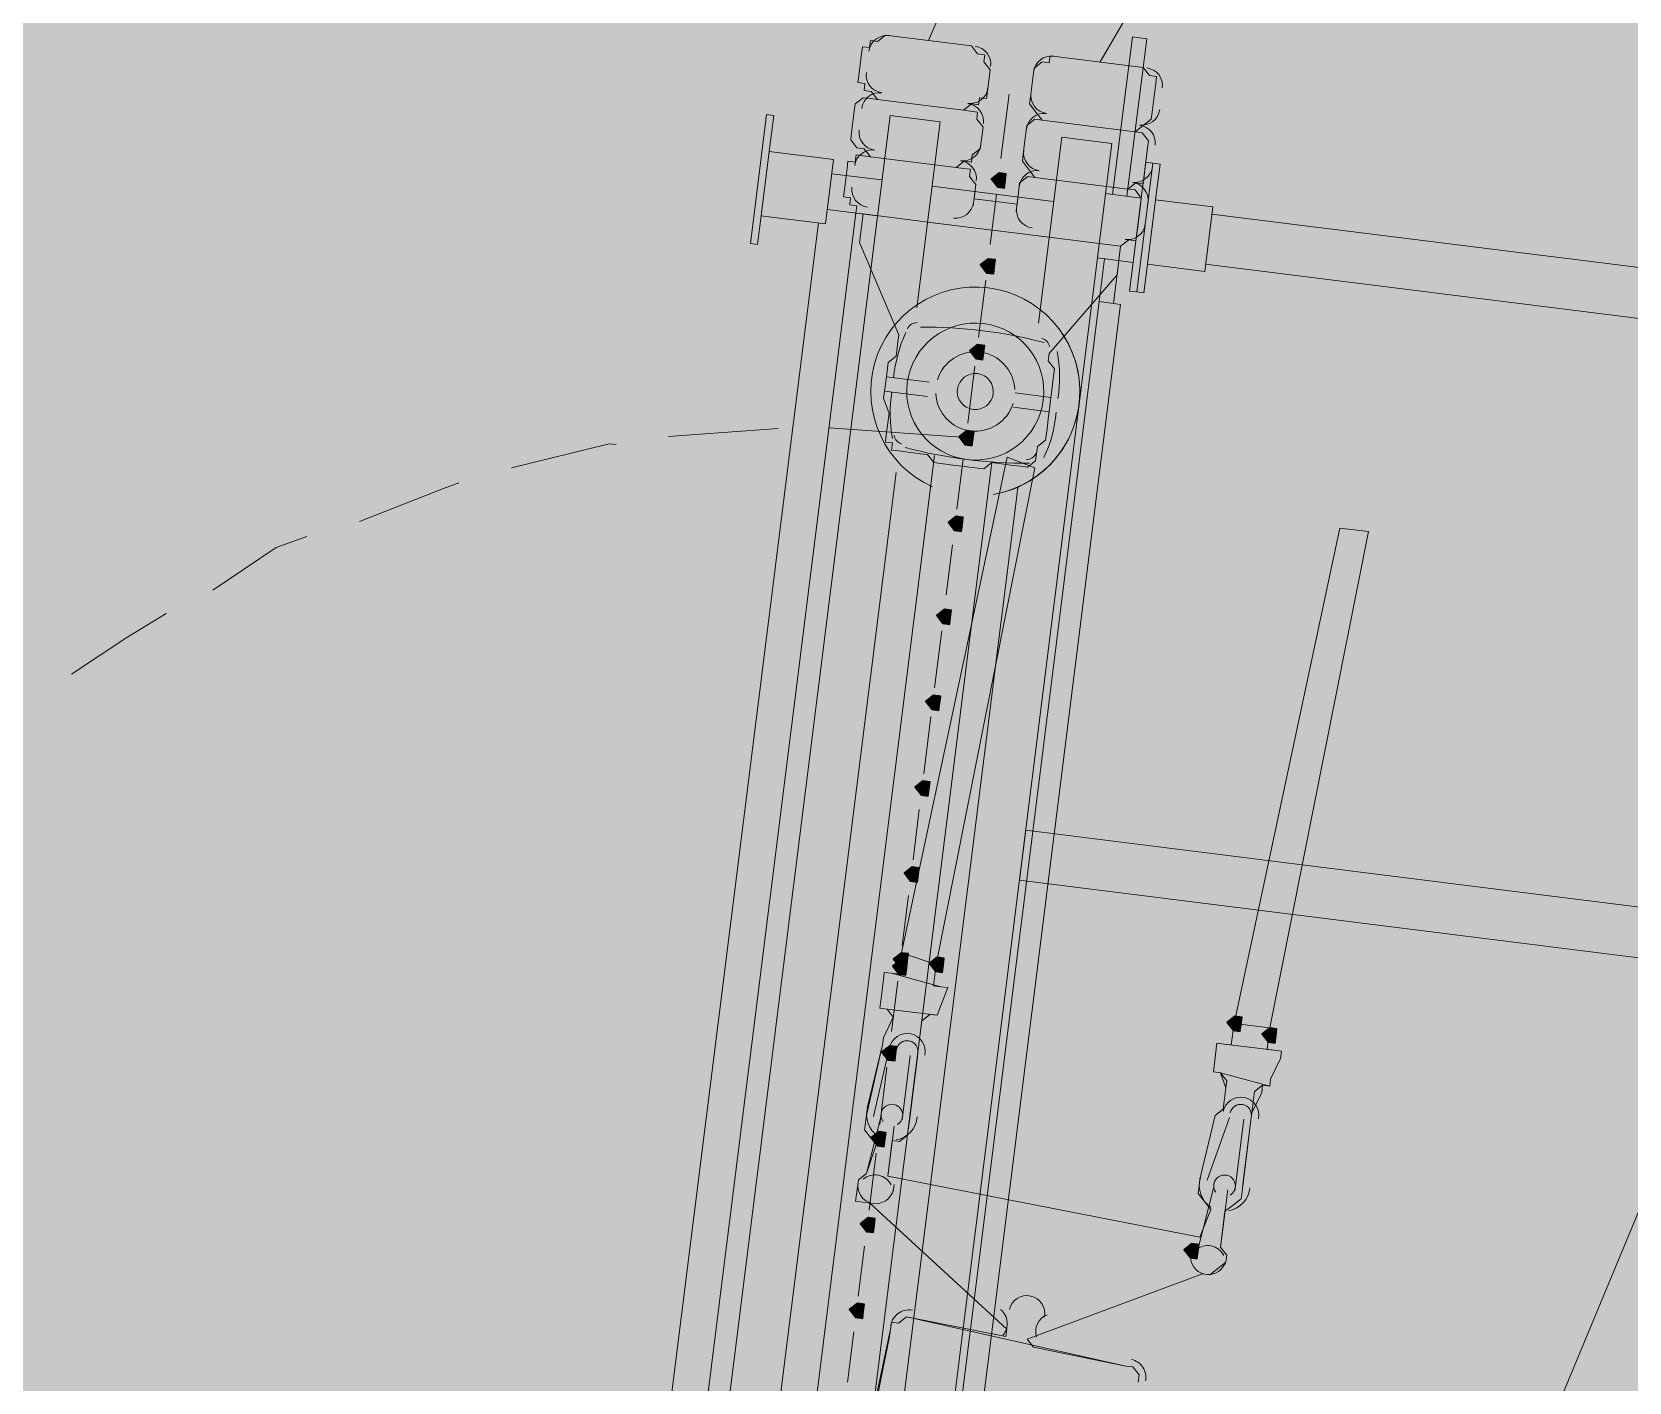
# Model space of a CAD drawing. Header units: metres. Extents: x -4 to 509425, y 7549 to 4732445.
# Drawn here: x 476008.781 to 476010.656, y 4719781.86 to 4719783.445 of the extents above; entities that cross this region are included whole.
import ezdxf

# ---------------------------------------------------------------- set-up
doc = ezdxf.new("R2010")
doc.units = ezdxf.units.M
doc.header["$LTSCALE"] = 0.01
doc.header["$MEASUREMENT"] = 0
doc.layers.get('0').update_dxf_attribs({"lineweight": 0})
doc.layers.add('_SUBESTACIÓN', color=1, linetype='Continuous')
doc.layers.add('SUBESTACION LA VID', color=253, linetype='Continuous')

# ---------------------------------------------------------------- blocks, each defined once
blk = doc.blocks.new('A$Cfff6051d')
at = {"layer": 'SUBESTACION LA VID', "transparency": 33554687}
h = blk.add_hatch(color=256, dxfattribs=at)
h.dxf.hatch_style = 2
h.paths.add_polyline_path([(476009.9239, 4719783.2702), (476009.925, 4719783.2786), (476009.9166, 4719783.2796), (476009.9071, 4719783.2723), (476009.9145, 4719783.2628), (476009.9229, 4719783.2618)])
h = blk.add_hatch(color=256, dxfattribs=at)
h.dxf.hatch_style = 2
h.paths.add_polyline_path([(476009.9113, 4719783.1694), (476009.9123, 4719783.1778), (476009.9039, 4719783.1788), (476009.8945, 4719783.1715), (476009.9018, 4719783.162), (476009.9102, 4719783.161)])
h = blk.add_hatch(color=256, dxfattribs=at)
h.dxf.hatch_style = 2
h.paths.add_polyline_path([(476009.8986, 4719783.0685), (476009.8997, 4719783.0769), (476009.8913, 4719783.078), (476009.8818, 4719783.0706), (476009.8892, 4719783.0612), (476009.8976, 4719783.0601)])
h = blk.add_hatch(color=256, dxfattribs=at)
h.dxf.hatch_style = 2
h.paths.add_polyline_path([(476009.886, 4719782.9677), (476009.8871, 4719782.9761), (476009.8787, 4719782.9772), (476009.8692, 4719782.9698), (476009.8765, 4719782.9604), (476009.8849, 4719782.9593)])
h = blk.add_hatch(color=256, dxfattribs=at)
h.dxf.hatch_style = 2
h.paths.add_polyline_path([(476009.8734, 4719782.8669), (476009.8744, 4719782.8753), (476009.866, 4719782.8764), (476009.8566, 4719782.869), (476009.8639, 4719782.8596), (476009.8723, 4719782.8585)])
h = blk.add_hatch(color=256, dxfattribs=at)
h.dxf.hatch_style = 2
h.paths.add_polyline_path([(476009.8597, 4719782.7577), (476009.8607, 4719782.7661), (476009.8523, 4719782.7672), (476009.8429, 4719782.7598), (476009.8502, 4719782.7504), (476009.8586, 4719782.7493)])
h = blk.add_hatch(color=256, dxfattribs=at)
h.dxf.hatch_style = 2
h.paths.add_polyline_path([(476009.847, 4719782.6569), (476009.8481, 4719782.6653), (476009.8397, 4719782.6664), (476009.8302, 4719782.659), (476009.8376, 4719782.6496), (476009.846, 4719782.6485)])
h = blk.add_hatch(color=256, dxfattribs=at)
h.dxf.hatch_style = 2
h.paths.add_polyline_path([(476009.8344, 4719782.5561), (476009.8355, 4719782.5645), (476009.8271, 4719782.5656), (476009.8176, 4719782.5582), (476009.8249, 4719782.5488), (476009.8333, 4719782.5477)])
h = blk.add_hatch(color=256, dxfattribs=at)
h.dxf.hatch_style = 2
h.paths.add_polyline_path([(476009.8218, 4719782.4553), (476009.8228, 4719782.4637), (476009.8144, 4719782.4648), (476009.805, 4719782.4574), (476009.8123, 4719782.448), (476009.8207, 4719782.4469)])
h = blk.add_hatch(color=256, dxfattribs=at)
h.dxf.hatch_style = 2
h.paths.add_polyline_path([(476009.8091, 4719782.3545), (476009.8102, 4719782.3629), (476009.8018, 4719782.364), (476009.7923, 4719782.3566), (476009.7997, 4719782.3472), (476009.8081, 4719782.3461)])
h = blk.add_hatch(color=256, dxfattribs=at)
h.dxf.hatch_style = 2
h.paths.add_polyline_path([(476009.8511, 4719782.3493), (476009.8522, 4719782.3577), (476009.8438, 4719782.3587), (476009.8343, 4719782.3514), (476009.8417, 4719782.3419), (476009.8501, 4719782.3409)])
h = blk.add_hatch(color=256, dxfattribs=at)
h.dxf.hatch_style = 2
h.paths.add_polyline_path([(476009.8081, 4719782.3461), (476009.8091, 4719782.3545), (476009.8007, 4719782.3556), (476009.7913, 4719782.3482), (476009.7986, 4719782.3388), (476009.807, 4719782.3377)])
h = blk.add_hatch(color=256, dxfattribs=at)
h.dxf.hatch_style = 2
h.paths.add_polyline_path([(476010.2008, 4719782.2798), (476010.2018, 4719782.2882), (476010.1934, 4719782.2893), (476010.184, 4719782.2819), (476010.1913, 4719782.2725), (476010.1997, 4719782.2714)])
h = blk.add_hatch(color=256, dxfattribs=at)
h.dxf.hatch_style = 2
h.paths.add_polyline_path([(476010.2417, 4719782.2662), (476010.2428, 4719782.2746), (476010.2344, 4719782.2756), (476010.2249, 4719782.2683), (476010.2323, 4719782.2588), (476010.2407, 4719782.2578)])
h = blk.add_hatch(color=256, dxfattribs=at)
h.dxf.hatch_style = 2
h.paths.add_polyline_path([(476009.7954, 4719782.2453), (476009.7965, 4719782.2537), (476009.7881, 4719782.2548), (476009.7786, 4719782.2474), (476009.786, 4719782.238), (476009.7944, 4719782.2369)])
h = blk.add_hatch(color=256, dxfattribs=at)
h.dxf.hatch_style = 2
h.paths.add_polyline_path([(476009.7828, 4719782.1445), (476009.7838, 4719782.1529), (476009.7754, 4719782.154), (476009.766, 4719782.1466), (476009.7733, 4719782.1372), (476009.7817, 4719782.1361)])
h = blk.add_hatch(color=256, dxfattribs=at)
h.dxf.hatch_style = 2
h.paths.add_polyline_path([(476009.7702, 4719782.0437), (476009.7712, 4719782.0521), (476009.7628, 4719782.0532), (476009.7534, 4719782.0458), (476009.7607, 4719782.0364), (476009.7691, 4719782.0353)])
h = blk.add_hatch(color=256, dxfattribs=at)
h.dxf.hatch_style = 2
h.paths.add_polyline_path([(476010.1503, 4719782.0131), (476010.1513, 4719782.0215), (476010.1429, 4719782.0226), (476010.1335, 4719782.0152), (476010.1408, 4719782.0058), (476010.1492, 4719782.0047)])
h = blk.add_hatch(color=256, dxfattribs=at)
h.dxf.hatch_style = 2
h.paths.add_polyline_path([(476009.7575, 4719781.9429), (476009.7586, 4719781.9513), (476009.7502, 4719781.9524), (476009.7407, 4719781.945), (476009.7481, 4719781.9356), (476009.7565, 4719781.9345)])
at = {"layer": 'SUBESTACION LA VID', "lineweight": 15}
for p, q in [((476009.8841, 4719783.4287), (476009.7833, 4719783.4414)), ((476009.7549, 4719783.4193), (476009.7517, 4719783.3941)), ((476009.9765, 4719783.4171), (476010.0857, 4719783.4035)), ((476009.903, 4719783.3752), (476009.9061, 4719783.4004)), ((476009.9534, 4719783.3689), (476009.9565, 4719783.3941)), ((476009.9282, 4719783.372), (476009.9187, 4719783.2964)), ((476010.0993, 4719783.3761), (476010.0962, 4719783.3509)), ((476009.7465, 4719783.3521), (476009.7433, 4719783.3269)), ((476009.8746, 4719783.3531), (476009.7738, 4719783.3658)), ((476009.7738, 4719783.3658), (476009.8746, 4719783.3531)), ((476009.8473, 4719783.3395), (476009.7885, 4719783.3469)), ((476009.8199, 4719783.1211), (476009.8473, 4719783.3395)), ((476009.8945, 4719783.308), (476009.8977, 4719783.3332)), ((476009.967, 4719783.3415), (476010.0762, 4719783.3279)), ((476010.0762, 4719783.3279), (476009.967, 4719783.3415)), ((476010.0489, 4719783.3142), (476009.8362, 4719781.6173)), ((476009.9449, 4719783.3016), (476009.9481, 4719783.3268)), ((476009.9627, 4719783.1032), (476009.9901, 4719783.3216)), ((476009.9901, 4719783.3216), (476010.0489, 4719783.3142)), ((476009.6467, 4719783.3049), (476009.6372, 4719783.2293)), ((476009.8662, 4719783.2859), (476009.7654, 4719783.2986)), ((476009.7654, 4719783.2986), (476009.8662, 4719783.2859)), ((476010.0909, 4719783.3089), (476010.0877, 4719783.2837)), ((476009.7202, 4719783.2786), (476009.779, 4719783.2713)), ((476009.7381, 4719783.2849), (476009.7349, 4719783.2597)), ((476009.9806, 4719783.246), (476009.8378, 4719783.2639)), ((476009.8861, 4719783.2408), (476009.8893, 4719783.266)), ((476009.9365, 4719783.2344), (476009.9397, 4719783.2596)), ((476009.9586, 4719783.2743), (476010.0678, 4719783.2606)), ((476010.0678, 4719783.2606), (476009.9586, 4719783.2743)), ((476009.8872, 4719783.2492), (476009.9376, 4719783.2428)), ((476009.9134, 4719783.2544), (476009.906, 4719783.1956)), ((476010.0835, 4719783.2501), (476010.074, 4719783.1745)), ((476010.0825, 4719783.2417), (476010.0793, 4719783.2165)), ((476010.1003, 4719783.248), (476010.0908, 4719783.1724)), ((476009.7044, 4719783.2209), (476009.4548, 4719781.23)), ((476009.4968, 4719781.2247), (476009.7485, 4719783.2324)), ((476009.7149, 4719783.2366), (476009.7737, 4719783.2293)), ((476009.7569, 4719783.2314), (476009.8577, 4719783.2187)), ((476009.9753, 4719783.204), (476009.8325, 4719783.2219)), ((476010.1665, 4719783.2312), (476013.6106, 4719782.7994)), ((476010.0593, 4719783.1934), (476009.9501, 4719783.2071)), ((476010.0404, 4719783.1788), (476010.0341, 4719783.1284)), ((476010.0572, 4719783.1766), (476010.0509, 4719783.1262)), ((476010.1591, 4719783.1724), (476013.6032, 4719782.7406)), ((476009.9008, 4719783.1536), (476009.8923, 4719783.0864)), ((476009.8881, 4719783.0528), (476009.8797, 4719782.9856)), ((476009.8346, 4719783.0339), (476009.7842, 4719783.0402)), ((476009.8325, 4719783.0171), (476009.7821, 4719783.0234)), ((476009.9354, 4719783.0213), (476009.9774, 4719783.016)), ((476009.9333, 4719783.0045), (476009.9753, 4719782.9992)), ((476009.6571, 4719782.9794), (476009.5279, 4719782.97)), ((476009.8776, 4719782.9688), (476009.7169, 4719782.9804)), ((476009.8408, 4719782.9478), (476009.4859, 4719780.1169)), ((476009.908, 4719782.9394), (476009.5531, 4719780.1085)), ((476009.8018, 4719782.364), (476009.9259, 4719782.9457)), ((476009.8744, 4719782.9436), (476009.8671, 4719782.8848)), ((476009.9584, 4719782.9331), (476009.9259, 4719782.9457)), ((476009.6335, 4719781.6342), (476009.7957, 4719782.9279)), ((476009.8427, 4719782.3503), (476009.9584, 4719782.9331)), ((476009.7763, 4719781.6163), (476009.9385, 4719782.91)), ((476010.1924, 4719782.2809), (476010.3165, 4719782.8626)), ((476010.3165, 4719782.8626), (476010.3501, 4719782.8584)), ((476010.2344, 4719782.2756), (476010.3501, 4719782.8584)), ((476009.8618, 4719782.8428), (476009.8544, 4719782.784)), ((476009.8492, 4719782.742), (476009.8407, 4719782.6748)), ((476009.8365, 4719782.6412), (476009.8281, 4719782.574)), ((476009.8228, 4719782.532), (476009.8155, 4719782.4732)), ((476009.8102, 4719782.4312), (476009.8028, 4719782.3724)), ((476009.8427, 4719782.3503), (476009.8018, 4719782.364)), ((476009.848, 4719782.3241), (476009.7902, 4719782.3398)), ((476009.7986, 4719782.3388), (476009.8007, 4719782.3556)), ((476009.8396, 4719782.3251), (476009.8427, 4719782.3503)), ((476009.7776, 4719782.3073), (476009.7808, 4719782.3325)), ((476009.7892, 4719782.3314), (476009.7892, 4719782.3314)), ((476009.7976, 4719782.3304), (476009.7902, 4719782.2716)), ((476009.848, 4719782.3241), (476009.848, 4719782.3241)), ((476009.786, 4719782.3062), (476009.786, 4719782.3062)), ((476009.7807, 4719782.2642), (476009.7923, 4719782.2884)), ((476009.785, 4719782.2978), (476009.7923, 4719782.2884)), ((476009.8217, 4719782.2505), (476009.8259, 4719782.2841)), ((476009.8354, 4719782.2915), (476009.8259, 4719782.2841)), ((476009.8438, 4719782.2905), (476009.8438, 4719782.2905)), ((476010.1892, 4719782.2557), (476010.1924, 4719782.2809)), ((476010.1924, 4719782.2809), (476010.2344, 4719782.2756)), ((476010.2312, 4719782.2504), (476010.2333, 4719782.2672)), ((476009.7618, 4719782.1813), (476009.7797, 4719782.2558)), ((476009.7692, 4719782.1718), (476009.7881, 4719782.2548)), ((476010.1682, 4719782.2242), (476010.1724, 4719782.2578)), ((476010.1808, 4719782.2567), (476010.2396, 4719782.2494)), ((476010.1808, 4719782.2567), (476010.1808, 4719782.2567)), ((476009.7849, 4719782.2296), (476009.7765, 4719782.1624)), ((476009.8028, 4719782.1676), (476009.8122, 4719782.2432)), ((476009.8112, 4719782.1666), (476009.8206, 4719782.2421)), ((476010.2354, 4719782.2157), (476010.247, 4719782.2399)), ((476010.2386, 4719782.241), (476010.2386, 4719782.241)), ((476010.1766, 4719782.2231), (476010.2344, 4719782.2073)), ((476010.1766, 4719782.2231), (476010.1766, 4719782.2231)), ((476010.1766, 4719782.2231), (476010.1829, 4719782.2053)), ((476010.226, 4719782.2084), (476010.2165, 4719782.2011)), ((476010.2354, 4719782.2157), (476010.2354, 4719782.2157)), ((476010.1797, 4719782.1801), (476010.1829, 4719782.2053)), ((476010.2133, 4719782.1759), (476010.2165, 4719782.2011)), ((476009.7776, 4719782.1708), (476009.7607, 4719782.1046)), ((476010.1524, 4719782.0982), (476010.1703, 4719782.1727)), ((476010.1608, 4719782.0971), (476010.1871, 4719782.1706)), ((476009.7933, 4719782.1603), (476009.7859, 4719782.1015)), ((476010.1934, 4719782.0845), (476010.2039, 4719782.1685)), ((476010.2028, 4719782.0919), (476010.2123, 4719782.1675)), ((476009.7723, 4719782.1288), (476009.7639, 4719782.0616)), ((476009.7502, 4719782.0889), (476009.7513, 4719782.0973)), ((476009.7859, 4719782.1015), (476010.1524, 4719782.0299)), ((476009.7922, 4719782.0836), (476009.7933, 4719782.092)), ((476010.1682, 4719782.0877), (476010.1513, 4719782.0215)), ((476010.185, 4719782.0856), (476010.1765, 4719782.0183)), ((476009.7649, 4719782.07), (476009.9255, 4719781.9218)), ((476009.7586, 4719782.0196), (476009.7512, 4719781.9608)), ((476010.1828, 4719782.0005), (476010.1839, 4719782.0089)), ((476010.1555, 4719781.9869), (476009.9497, 4719781.9103)), ((476009.8079, 4719781.9366), (476010.0652, 4719781.8787)), ((476009.746, 4719781.9188), (476009.7386, 4719781.8599)), ((476009.768, 4719781.8221), (476009.789, 4719781.9219))]:
    blk.add_line(p, q, dxfattribs=at)
for points in [[(476009.8337, 4719783.4351), (476009.8578, 4719783.4917), (476009.8757, 4719783.5663), (476009.8925, 4719783.6324), (476009.9094, 4719783.6986), (476009.9441, 4719783.8393), (476009.9788, 4719783.98), (476009.9967, 4719784.0545), (476010.0219, 4719784.1196), (476010.0471, 4719784.1847), (476010.0713, 4719784.2414), (476010.1039, 4719784.2971), (476010.1238, 4719784.3202), (476010.1448, 4719784.3517), (476010.1648, 4719784.3748), (476010.1931, 4719784.3968), (476010.2131, 4719784.4199), (476010.2404, 4719784.4335)], [(476010.0353, 4719783.4098), (476010.0678, 4719783.4654), (476010.1015, 4719783.5295), (476010.1362, 4719783.6019), (476010.1698, 4719783.6659), (476010.2213, 4719783.8045), (476010.2812, 4719783.9421), (476010.3148, 4719784.0061), (476010.3484, 4719784.0702), (476010.3821, 4719784.1342), (476010.423, 4719784.1888), (476010.4724, 4719784.2423), (476010.4924, 4719784.2654), (476010.5207, 4719784.2875), (476010.5491, 4719784.3095), (476010.5764, 4719784.3232), (476010.6048, 4719784.3452), (476010.6405, 4719784.3578)], [(476009.7833, 4719783.4414), (476009.7738, 4719783.434), (476009.7654, 4719783.4351), (476009.7644, 4719783.4267), (476009.756, 4719783.4277), (476009.7549, 4719783.4193), (476009.7517, 4719783.3941), (476009.7507, 4719783.3857), (476009.7591, 4719783.3847), (476009.758, 4719783.3763), (476009.7664, 4719783.3752), (476009.7738, 4719783.3658), (476009.7654, 4719783.3668), (476009.757, 4719783.3679), (476009.7475, 4719783.3605), (476009.7465, 4719783.3521), (476009.7433, 4719783.3269), (476009.7423, 4719783.3185), (476009.7496, 4719783.3091), (476009.758, 4719783.308), (476009.7654, 4719783.2986), (476009.757, 4719783.2996), (476009.7486, 4719783.3007), (476009.7475, 4719783.2923), (476009.7391, 4719783.2933), (476009.7381, 4719783.2849), (476009.7349, 4719783.2597), (476009.7338, 4719783.2513), (476009.7422, 4719783.2503), (476009.7412, 4719783.2419), (476009.7496, 4719783.2408), (476009.7485, 4719783.2324), (476009.7569, 4719783.2314), (476009.7527, 4719783.1978), (476009.7989, 4719783.0896), (476009.7978, 4719783.0812), (476009.7957, 4719783.0644), (476009.7863, 4719783.057), (476009.7842, 4719783.0402), (476009.7821, 4719783.0234), (476009.781, 4719783.015), (476009.7873, 4719782.9972), (476009.7841, 4719782.972), (476009.7831, 4719782.9636), (476009.7915, 4719782.9625), (476009.7904, 4719782.9541), (476009.7988, 4719782.9531), (476009.8072, 4719782.952), (476009.8156, 4719782.951), (476009.824, 4719782.9499), (476009.8324, 4719782.9489), (476009.8398, 4719782.9394), (476009.865, 4719782.9362), (476009.8734, 4719782.9352), (476009.8818, 4719782.9341), (476009.8986, 4719782.932), (476009.908, 4719782.9394), (476009.9248, 4719782.9373), (476009.9332, 4719782.9362), (476009.9416, 4719782.9352), (476009.95, 4719782.9341), (476009.9595, 4719782.9415), (476009.9606, 4719782.9499), (476009.9616, 4719782.9583), (476009.9711, 4719782.9656), (476009.9721, 4719782.974), (476009.9732, 4719782.9824), (476009.9742, 4719782.9908), (476009.9753, 4719782.9992), (476009.9774, 4719783.016), (476009.9784, 4719783.0244), (476009.9805, 4719783.0412), (476009.9816, 4719783.0496), (476009.9742, 4719783.0591), (476009.9753, 4719783.0675), (476010.0551, 4719783.1598), (476010.0593, 4719783.1934), (476010.0688, 4719783.2008), (476010.0772, 4719783.1997), (476010.0783, 4719783.2081), (476010.0793, 4719783.2165), (476010.0825, 4719783.2417), (476010.0835, 4719783.2501), (476010.0762, 4719783.2596), (476010.0678, 4719783.2606), (476010.0772, 4719783.268), (476010.0856, 4719783.2669), (476010.0867, 4719783.2753), (476010.0877, 4719783.2837), (476010.0909, 4719783.3089), (476010.0919, 4719783.3173), (476010.0846, 4719783.3268), (476010.0762, 4719783.3279), (476010.0857, 4719783.3352), (476010.0951, 4719783.3425), (476010.0962, 4719783.3509), (476010.0993, 4719783.3761), (476010.1004, 4719783.3845), (476010.1014, 4719783.3929), (476010.093, 4719783.394), (476010.0857, 4719783.4035), (476009.9765, 4719783.4171), (476009.9754, 4719783.4087), (476009.967, 4719783.4098), (476009.9576, 4719783.4025), (476009.9565, 4719783.3941), (476009.9534, 4719783.3689), (476009.9523, 4719783.3605), (476009.9596, 4719783.351), (476009.967, 4719783.3415), (476009.9586, 4719783.3426), (476009.9491, 4719783.3352), (476009.9481, 4719783.3268), (476009.9449, 4719783.3016), (476009.9439, 4719783.2932), (476009.9512, 4719783.2838), (476009.9586, 4719783.2743), (476009.9502, 4719783.2754), (476009.9407, 4719783.268), (476009.9397, 4719783.2596), (476009.9376, 4719783.2428), (476009.8872, 4719783.2492), (476009.8893, 4719783.266), (476009.8819, 4719783.2754), (476009.883, 4719783.2838), (476009.8746, 4719783.2849), (476009.8662, 4719783.2859), (476009.8756, 4719783.2933), (476009.884, 4719783.2922), (476009.8851, 4719783.3006), (476009.8945, 4719783.308), (476009.8977, 4719783.3332), (476009.8903, 4719783.3426), (476009.8914, 4719783.351), (476009.883, 4719783.3521), (476009.8746, 4719783.3531), (476009.884, 4719783.3605), (476009.8924, 4719783.3594), (476009.8935, 4719783.3678), (476009.9019, 4719783.3668), (476009.903, 4719783.3752), (476009.9061, 4719783.4004), (476009.8988, 4719783.4098), (476009.8998, 4719783.4182), (476009.8914, 4719783.4193), (476009.8841, 4719783.4287), (476009.7833, 4719783.4414)], [(476010.0667, 4719783.2522), (476010.0899, 4719783.4371), (476010.0731, 4719783.4392), (476010.0499, 4719783.2544)], [(476009.4229, 4719779.9541), (476009.3955, 4719779.7357), (476009.3367, 4719779.7431), (476009.7885, 4719783.3469)], [(476009.633, 4719783.1957), (476009.6372, 4719783.2293), (476009.7128, 4719783.2198), (476009.7223, 4719783.2954), (476009.6467, 4719783.3049), (476009.652, 4719783.3469), (476009.6436, 4719783.348), (476009.6246, 4719783.1968), (476009.633, 4719783.1957)], [(476010.0415, 4719783.2554), (476010.0835, 4719783.2501), (476010.0888, 4719783.2921), (476010.0972, 4719783.2911), (476010.0782, 4719783.1399), (476010.0698, 4719783.1409), (476010.074, 4719783.1745), (476010.032, 4719783.1798)], [(476010.0866, 4719783.1388), (476010.0908, 4719783.1724), (476010.158, 4719783.164), (476010.1675, 4719783.2396), (476010.1003, 4719783.248), (476010.1056, 4719783.29), (476010.0972, 4719783.2911), (476010.0782, 4719783.1399), (476010.0866, 4719783.1388)], [(476009.7569, 4719783.2314), (476009.7527, 4719783.1978), (476009.7989, 4719783.0896)], [(476010.0593, 4719783.1934), (476010.0551, 4719783.1598), (476009.9753, 4719783.0675)], [(476009.8771, 4719781.6719), (476010.0593, 4719783.1252), (476010.0341, 4719783.1284), (476009.8519, 4719781.6751)], [(476009.467, 4719782.9605), (476009.4586, 4719782.9616), (476009.3441, 4719782.9333)], [(476010.3501, 4719782.8584), (476010.3165, 4719782.8626), (476010.1924, 4719782.2809), (476010.1892, 4719782.2557), (476010.1808, 4719782.2567), (476010.1724, 4719782.2578), (476010.1682, 4719782.2242), (476010.1766, 4719782.2231), (476010.184, 4719782.2137), (476010.1829, 4719782.2053), (476010.1797, 4719782.1801), (476010.1703, 4719782.1727), (476010.1524, 4719782.0982), (476010.1514, 4719782.0898), (476010.1503, 4719782.0814), (476010.1577, 4719782.0719), (476010.165, 4719782.0625), (476010.1524, 4719782.0299), (476009.7859, 4719782.1015), (476009.7912, 4719782.1435), (476009.7996, 4719782.1424), (476009.809, 4719782.1498), (476009.8101, 4719782.1582), (476009.8112, 4719782.1666), (476009.8206, 4719782.2421), (476009.8217, 4719782.2505), (476009.8259, 4719782.2841), (476009.8354, 4719782.2915), (476009.8438, 4719782.2905), (476009.8564, 4719782.323), (476009.848, 4719782.3241), (476009.8396, 4719782.3251), (476009.8427, 4719782.3503), (476009.9584, 4719782.9331), (476009.9259, 4719782.9457), (476009.8018, 4719782.364), (476009.8007, 4719782.3556), (476009.7986, 4719782.3388), (476009.7902, 4719782.3398), (476009.7818, 4719782.3409), (476009.7808, 4719782.3325), (476009.7776, 4719782.3073), (476009.7766, 4719782.2989), (476009.785, 4719782.2978), (476009.7923, 4719782.2884), (476009.7807, 4719782.2642), (476009.7797, 4719782.2558), (476009.7608, 4719782.1729), (476009.7597, 4719782.1645), (476009.7586, 4719782.1561), (476009.766, 4719782.1466), (476009.7744, 4719782.1456), (476009.7607, 4719782.1046), (476009.7513, 4719782.0973), (476009.7502, 4719782.0889), (476009.7492, 4719782.0805), (476009.7481, 4719782.0721), (476009.7565, 4719782.071), (476009.7649, 4719782.07), (476009.9255, 4719781.9218), (476009.9245, 4719781.9134), (476009.8079, 4719781.9366), (476009.7985, 4719781.9292), (476009.7901, 4719781.9303), (476009.789, 4719781.9219), (476009.788, 4719781.9135), (476009.3587, 4719779.783)], [(476010.0799, 4719781.8598), (476010.0809, 4719781.8682), (476010.0736, 4719781.8777), (476010.0652, 4719781.8787), (476009.957, 4719781.9008), (476009.9497, 4719781.9103), (476010.1555, 4719781.9869), (476010.1639, 4719781.9858), (476010.1734, 4719781.9931), (476010.1828, 4719782.0005), (476010.1839, 4719782.0089), (476010.1765, 4719782.0183), (476010.1818, 4719782.0604), (476010.1913, 4719782.0677), (476010.2007, 4719782.0751), (476010.2018, 4719782.0835), (476010.2123, 4719782.1675), (476010.2133, 4719782.1759), (476010.2249, 4719782.2), (476010.226, 4719782.2084), (476010.2344, 4719782.2073), (476010.2354, 4719782.2157), (476010.247, 4719782.2399), (476010.248, 4719782.2483), (476010.2396, 4719782.2494), (476010.2312, 4719782.2504), (476010.2333, 4719782.2672), (476010.2344, 4719782.2756), (476010.3501, 4719782.8584)], [(476009.2822, 4719782.9155), (476009.2643, 4719782.9092), (476009.1656, 4719782.8703)], [(476009.1036, 4719782.8525), (476009.0679, 4719782.8399), (476008.9934, 4719782.7895)], [(476008.9387, 4719782.7623), (476008.8925, 4719782.7339), (476008.8274, 4719782.6909)], [(476013.6607, 4719782.0423), (476013.6534, 4719781.9835), (476009.9404, 4719782.449), (476009.9478, 4719782.5078), (476013.6607, 4719782.0423)], [(476009.8564, 4719782.323), (476009.8438, 4719782.2905), (476009.785, 4719782.2978)]]:
    blk.add_lwpolyline(points, dxfattribs=at)
at = {"layer": 'SUBESTACION LA VID'}
for points in [[(476009.9239, 4719783.2702), (476009.925, 4719783.2786), (476009.9166, 4719783.2796), (476009.9071, 4719783.2723), (476009.9145, 4719783.2628), (476009.9229, 4719783.2618)], [(476009.9113, 4719783.1694), (476009.9123, 4719783.1778), (476009.9039, 4719783.1788), (476009.8945, 4719783.1715), (476009.9018, 4719783.162), (476009.9102, 4719783.161)], [(476009.8986, 4719783.0685), (476009.8997, 4719783.0769), (476009.8913, 4719783.078), (476009.8818, 4719783.0706), (476009.8892, 4719783.0612), (476009.8976, 4719783.0601)], [(476009.886, 4719782.9677), (476009.8871, 4719782.9761), (476009.8787, 4719782.9772), (476009.8692, 4719782.9698), (476009.8765, 4719782.9604), (476009.8849, 4719782.9593)], [(476009.8734, 4719782.8669), (476009.8744, 4719782.8753), (476009.866, 4719782.8764), (476009.8566, 4719782.869), (476009.8639, 4719782.8596), (476009.8723, 4719782.8585)], [(476009.8597, 4719782.7577), (476009.8607, 4719782.7661), (476009.8523, 4719782.7672), (476009.8429, 4719782.7598), (476009.8502, 4719782.7504), (476009.8586, 4719782.7493)], [(476009.847, 4719782.6569), (476009.8481, 4719782.6653), (476009.8397, 4719782.6664), (476009.8302, 4719782.659), (476009.8376, 4719782.6496), (476009.846, 4719782.6485)], [(476009.8344, 4719782.5561), (476009.8355, 4719782.5645), (476009.8271, 4719782.5656), (476009.8176, 4719782.5582), (476009.8249, 4719782.5488), (476009.8333, 4719782.5477)], [(476009.8218, 4719782.4553), (476009.8228, 4719782.4637), (476009.8144, 4719782.4648), (476009.805, 4719782.4574), (476009.8123, 4719782.448), (476009.8207, 4719782.4469)], [(476009.8091, 4719782.3545), (476009.8102, 4719782.3629), (476009.8018, 4719782.364), (476009.7923, 4719782.3566), (476009.7997, 4719782.3472), (476009.8081, 4719782.3461)], [(476009.8511, 4719782.3493), (476009.8522, 4719782.3577), (476009.8438, 4719782.3587), (476009.8343, 4719782.3514), (476009.8417, 4719782.3419), (476009.8501, 4719782.3409)], [(476009.8081, 4719782.3461), (476009.8091, 4719782.3545), (476009.8007, 4719782.3556), (476009.7913, 4719782.3482), (476009.7986, 4719782.3388), (476009.807, 4719782.3377)], [(476010.2008, 4719782.2798), (476010.2018, 4719782.2882), (476010.1934, 4719782.2893), (476010.184, 4719782.2819), (476010.1913, 4719782.2725), (476010.1997, 4719782.2714)], [(476010.2417, 4719782.2662), (476010.2428, 4719782.2746), (476010.2344, 4719782.2756), (476010.2249, 4719782.2683), (476010.2323, 4719782.2588), (476010.2407, 4719782.2578)], [(476009.7954, 4719782.2453), (476009.7965, 4719782.2537), (476009.7881, 4719782.2548), (476009.7786, 4719782.2474), (476009.786, 4719782.238), (476009.7944, 4719782.2369)], [(476009.7828, 4719782.1445), (476009.7838, 4719782.1529), (476009.7754, 4719782.154), (476009.766, 4719782.1466), (476009.7733, 4719782.1372), (476009.7817, 4719782.1361)], [(476009.7702, 4719782.0437), (476009.7712, 4719782.0521), (476009.7628, 4719782.0532), (476009.7534, 4719782.0458), (476009.7607, 4719782.0364), (476009.7691, 4719782.0353)], [(476010.1503, 4719782.0131), (476010.1513, 4719782.0215), (476010.1429, 4719782.0226), (476010.1335, 4719782.0152), (476010.1408, 4719782.0058), (476010.1492, 4719782.0047)], [(476009.7575, 4719781.9429), (476009.7586, 4719781.9513), (476009.7502, 4719781.9524), (476009.7407, 4719781.945), (476009.7481, 4719781.9356), (476009.7565, 4719781.9345)]]:
    blk.add_lwpolyline(points, close=True, dxfattribs=at)
at = {"layer": 'SUBESTACION LA VID', "lineweight": 0}
for points in [[(476009.9239, 4719783.2702), (476009.925, 4719783.2786), (476009.9166, 4719783.2796), (476009.9071, 4719783.2723), (476009.9145, 4719783.2628), (476009.9229, 4719783.2618)], [(476009.9113, 4719783.1694), (476009.9123, 4719783.1778), (476009.9039, 4719783.1788), (476009.8945, 4719783.1715), (476009.9018, 4719783.162), (476009.9102, 4719783.161)], [(476009.8986, 4719783.0685), (476009.8997, 4719783.0769), (476009.8913, 4719783.078), (476009.8818, 4719783.0706), (476009.8892, 4719783.0612), (476009.8976, 4719783.0601)], [(476009.886, 4719782.9677), (476009.8871, 4719782.9761), (476009.8787, 4719782.9772), (476009.8692, 4719782.9698), (476009.8765, 4719782.9604), (476009.8849, 4719782.9593)], [(476009.8734, 4719782.8669), (476009.8744, 4719782.8753), (476009.866, 4719782.8764), (476009.8566, 4719782.869), (476009.8639, 4719782.8596), (476009.8723, 4719782.8585)], [(476009.8597, 4719782.7577), (476009.8607, 4719782.7661), (476009.8523, 4719782.7672), (476009.8429, 4719782.7598), (476009.8502, 4719782.7504), (476009.8586, 4719782.7493)], [(476009.847, 4719782.6569), (476009.8481, 4719782.6653), (476009.8397, 4719782.6664), (476009.8302, 4719782.659), (476009.8376, 4719782.6496), (476009.846, 4719782.6485)], [(476009.8344, 4719782.5561), (476009.8355, 4719782.5645), (476009.8271, 4719782.5656), (476009.8176, 4719782.5582), (476009.8249, 4719782.5488), (476009.8333, 4719782.5477)], [(476009.8218, 4719782.4553), (476009.8228, 4719782.4637), (476009.8144, 4719782.4648), (476009.805, 4719782.4574), (476009.8123, 4719782.448), (476009.8207, 4719782.4469)], [(476009.8091, 4719782.3545), (476009.8102, 4719782.3629), (476009.8018, 4719782.364), (476009.7923, 4719782.3566), (476009.7997, 4719782.3472), (476009.8081, 4719782.3461)], [(476009.8511, 4719782.3493), (476009.8522, 4719782.3577), (476009.8438, 4719782.3587), (476009.8343, 4719782.3514), (476009.8417, 4719782.3419), (476009.8501, 4719782.3409)], [(476009.8081, 4719782.3461), (476009.8091, 4719782.3545), (476009.8007, 4719782.3556), (476009.7913, 4719782.3482), (476009.7986, 4719782.3388), (476009.807, 4719782.3377)], [(476010.2008, 4719782.2798), (476010.2018, 4719782.2882), (476010.1934, 4719782.2893), (476010.184, 4719782.2819), (476010.1913, 4719782.2725), (476010.1997, 4719782.2714)], [(476010.2417, 4719782.2662), (476010.2428, 4719782.2746), (476010.2344, 4719782.2756), (476010.2249, 4719782.2683), (476010.2323, 4719782.2588), (476010.2407, 4719782.2578)], [(476009.7954, 4719782.2453), (476009.7965, 4719782.2537), (476009.7881, 4719782.2548), (476009.7786, 4719782.2474), (476009.786, 4719782.238), (476009.7944, 4719782.2369)], [(476009.7828, 4719782.1445), (476009.7838, 4719782.1529), (476009.7754, 4719782.154), (476009.766, 4719782.1466), (476009.7733, 4719782.1372), (476009.7817, 4719782.1361)], [(476009.7702, 4719782.0437), (476009.7712, 4719782.0521), (476009.7628, 4719782.0532), (476009.7534, 4719782.0458), (476009.7607, 4719782.0364), (476009.7691, 4719782.0353)], [(476010.1503, 4719782.0131), (476010.1513, 4719782.0215), (476010.1429, 4719782.0226), (476010.1335, 4719782.0152), (476010.1408, 4719782.0058), (476010.1492, 4719782.0047)], [(476009.7575, 4719781.9429), (476009.7586, 4719781.9513), (476009.7502, 4719781.9524), (476009.7407, 4719781.945), (476009.7481, 4719781.9356), (476009.7565, 4719781.9345)]]:
    blk.add_lwpolyline(points, close=True, dxfattribs=at)
at = {"layer": 'SUBESTACION LA VID', "lineweight": 15}
for points in [[(476009.7875, 4719783.4408), (476009.7759, 4719783.4423), (476009.7653, 4719783.4341), (476009.7638, 4719783.4225)], [(476009.9066, 4719783.4046), (476009.9081, 4719783.4162), (476009.8999, 4719783.4268), (476009.8883, 4719783.4282)], [(476009.9807, 4719783.4166), (476009.9691, 4719783.4181), (476009.9585, 4719783.4098), (476009.957, 4719783.3982)], [(476009.7607, 4719783.3973), (476009.7592, 4719783.3857), (476009.7674, 4719783.3751), (476009.779, 4719783.3736)], [(476010.1082, 4719783.3793), (476010.1097, 4719783.3909), (476010.1015, 4719783.4015), (476010.0899, 4719783.4029)], [(476009.779, 4719783.3736), (476009.7674, 4719783.3751), (476009.7569, 4719783.3669), (476009.7554, 4719783.3553)], [(476009.8798, 4719783.361), (476009.8914, 4719783.3596), (476009.902, 4719783.3678), (476009.9035, 4719783.3794)], [(476009.9539, 4719783.373), (476009.9524, 4719783.3615), (476009.9607, 4719783.3509), (476009.9722, 4719783.3494)], [(476009.8982, 4719783.3374), (476009.8997, 4719783.349), (476009.8914, 4719783.3596), (476009.8798, 4719783.361)], [(476009.9722, 4719783.3494), (476009.9607, 4719783.3509), (476009.9501, 4719783.3426), (476009.9486, 4719783.331)], [(476010.0815, 4719783.3357), (476010.093, 4719783.3343), (476010.1036, 4719783.3425), (476010.1051, 4719783.3541)], [(476010.0998, 4719783.3121), (476010.1013, 4719783.3237), (476010.093, 4719783.3343), (476010.0815, 4719783.3357)], [(476009.7522, 4719783.3301), (476009.7508, 4719783.3185), (476009.759, 4719783.3079), (476009.7706, 4719783.3064)], [(476009.7706, 4719783.3064), (476009.759, 4719783.3079), (476009.7484, 4719783.2997), (476009.747, 4719783.2881)], [(476009.8714, 4719783.2938), (476009.883, 4719783.2923), (476009.8936, 4719783.3006), (476009.8951, 4719783.3122)], [(476009.9455, 4719783.3058), (476009.944, 4719783.2942), (476009.9522, 4719783.2837), (476009.9638, 4719783.2822)], [(476009.8898, 4719783.2702), (476009.8912, 4719783.2818), (476009.883, 4719783.2923), (476009.8714, 4719783.2938)], [(476009.9638, 4719783.2822), (476009.9522, 4719783.2837), (476009.9416, 4719783.2754), (476009.9402, 4719783.2638)], [(476010.073, 4719783.2685), (476010.0846, 4719783.2671), (476010.0952, 4719783.2753), (476010.0967, 4719783.2869)], [(476009.7438, 4719783.2629), (476009.7424, 4719783.2513), (476009.7506, 4719783.2407), (476009.7622, 4719783.2392)], [(476010.0914, 4719783.2449), (476010.0928, 4719783.2565), (476010.0846, 4719783.2671), (476010.073, 4719783.2685)], [(476009.863, 4719783.2266), (476009.8746, 4719783.2251), (476009.8852, 4719783.2334), (476009.8866, 4719783.245)], [(476009.937, 4719783.2386), (476009.9356, 4719783.227), (476009.9438, 4719783.2165), (476009.9554, 4719783.215)], [(476010.0646, 4719783.2013), (476010.0762, 4719783.1999), (476010.0868, 4719783.2081), (476010.0882, 4719783.2197)], [(476009.807, 4719783.092), (476009.7993, 4719783.0752), (476009.7944, 4719783.0573), (476009.7926, 4719783.0389)], [(476009.8203, 4719783.1038), (476009.8154, 4719783.1038), (476009.8109, 4719783.1009), (476009.8089, 4719783.0965)], [(476009.9699, 4719783.0803), (476009.9223, 4719783.0928), (476009.8733, 4719783.099), (476009.8241, 4719783.0986)], [(476009.9757, 4719783.0756), (476009.9748, 4719783.0804), (476009.9712, 4719783.0843), (476009.9665, 4719783.0855)], [(476009.9857, 4719783.0147), (476009.9885, 4719783.0329), (476009.9882, 4719783.0515), (476009.9848, 4719783.0697)], [(476009.7906, 4719783.0227), (476009.7878, 4719783.0044), (476009.788, 4719782.9858), (476009.7914, 4719782.9676)], [(476009.9692, 4719782.9453), (476009.977, 4719782.9621), (476009.9819, 4719782.9801), (476009.9836, 4719782.9985)], [(476009.7932, 4719782.9712), (476009.7941, 4719782.9664), (476009.7977, 4719782.9625), (476009.8024, 4719782.9613)], [(476009.8064, 4719782.9571), (476009.8539, 4719782.9445), (476009.903, 4719782.9384), (476009.9521, 4719782.9388)], [(476009.9486, 4719782.9429), (476009.9535, 4719782.943), (476009.9579, 4719782.9459), (476009.96, 4719782.9503)], [(476009.7626, 4719782.1828), (476009.7583, 4719782.1699), (476009.7632, 4719782.1558), (476009.7746, 4719782.1485)], [(476009.7786, 4719782.1774), (476009.7773, 4719782.1735), (476009.778, 4719782.1691), (476009.7805, 4719782.1658)], [(476009.7958, 4719782.1442), (476009.8091, 4719782.1465), (476009.8192, 4719782.1576), (476009.8202, 4719782.1711)], [(476009.7971, 4719782.1624), (476009.8007, 4719782.1645), (476009.803, 4719782.1683), (476009.8033, 4719782.1724)], [(476010.1532, 4719782.0997), (476010.1489, 4719782.0869), (476010.1538, 4719782.0727), (476010.1652, 4719782.0654)], [(476010.1692, 4719782.0943), (476010.1679, 4719782.0904), (476010.1686, 4719782.086), (476010.1711, 4719782.0827)], [(476010.1864, 4719782.0611), (476010.1997, 4719782.0634), (476010.2098, 4719782.0745), (476010.2108, 4719782.088)], [(476010.1877, 4719782.0793), (476010.1913, 4719782.0814), (476010.1936, 4719782.0852), (476010.1939, 4719782.0893)], [(476009.9733, 4719781.939), (476009.9626, 4719781.9351), (476009.957, 4719781.9234), (476009.9605, 4719781.9126)]]:
    blk.add_open_spline(points, degree=3, dxfattribs=at)
for points, knots in [([(476009.9096, 4719782.9019), (476009.9695, 4719782.9123), (476010.0128, 4719782.9649), (476010.0114, 4719783.0257), (476010.01, 4719783.0865), (476009.9643, 4719783.1371), (476009.9039, 4719783.1447), (476009.8436, 4719783.1522), (476009.7868, 4719783.1145), (476009.7704, 4719783.0559), (476009.7541, 4719782.9974), (476009.783, 4719782.9357), (476009.8385, 4719782.9108)], [0, 0, 0, 0, 1, 1, 1, 2, 2, 2, 3, 3, 3, 4, 4, 4, 4]), ([(476009.9685, 4719783.0129), (476009.974, 4719783.0569), (476009.9427, 4719783.0971), (476009.8987, 4719783.1027), (476009.8546, 4719783.1082), (476009.8144, 4719783.077), (476009.8088, 4719783.0329), (476009.8033, 4719782.9888), (476009.8346, 4719782.9486), (476009.8786, 4719782.9431), (476009.9227, 4719782.9375), (476009.9629, 4719782.9688), (476009.9685, 4719783.0129)], [0, 0, 0, 0, 1, 1, 1, 2, 2, 2, 3, 3, 3, 4, 4, 4, 4]), ([(476009.9096, 4719782.9019), (476009.9503, 4719782.9089), (476009.9847, 4719782.936), (476010.0012, 4719782.9739), (476010.0177, 4719783.0118), (476010.014, 4719783.0555), (476009.9914, 4719783.0901)], [0, 0, 0, 0, 1, 1, 1, 2, 2, 2, 2]), ([(476009.9351, 4719783.0254), (476009.9339, 4719783.0479), (476009.9168, 4719783.0663), (476009.8944, 4719783.0691), (476009.8721, 4719783.0719), (476009.8509, 4719783.0583), (476009.8442, 4719783.0368)], [0, 0, 0, 0, 1, 1, 1, 2, 2, 2, 2]), ([(476009.9096, 4719783.0202), (476009.9111, 4719783.0318), (476009.9029, 4719783.0424), (476009.8913, 4719783.0439), (476009.8797, 4719783.0453), (476009.8691, 4719783.0371), (476009.8676, 4719783.0255), (476009.8662, 4719783.0139), (476009.8744, 4719783.0033), (476009.886, 4719783.0019), (476009.8976, 4719783.0004), (476009.9082, 4719783.0086), (476009.9096, 4719783.0202)], [0, 0, 0, 0, 1, 1, 1, 2, 2, 2, 3, 3, 3, 4, 4, 4, 4]), ([(476009.8421, 4719783.0204), (476009.8434, 4719782.9979), (476009.8605, 4719782.9795), (476009.8829, 4719782.9767), (476009.9052, 4719782.9739), (476009.9263, 4719782.9875), (476009.9331, 4719783.009)], [0, 0, 0, 0, 1, 1, 1, 2, 2, 2, 2]), ([(476009.8293, 4719782.2437), (476009.8316, 4719782.2552), (476009.8242, 4719782.2664), (476009.8128, 4719782.2687), (476009.8013, 4719782.271), (476009.7901, 4719782.2636), (476009.7878, 4719782.2521)], [0, 0, 0, 0, 1, 1, 1, 2, 2, 2, 2]), ([(476009.821, 4719782.2454), (476009.8224, 4719782.2523), (476009.8179, 4719782.259), (476009.8111, 4719782.2604), (476009.8042, 4719782.2618), (476009.7975, 4719782.2573), (476009.7961, 4719782.2504)], [0, 0, 0, 0, 1, 1, 1, 2, 2, 2, 2]), ([(476010.221, 4719782.169), (476010.2233, 4719782.1805), (476010.2159, 4719782.1917), (476010.2044, 4719782.194), (476010.193, 4719782.1963), (476010.1818, 4719782.1889), (476010.1795, 4719782.1774)], [0, 0, 0, 0, 1, 1, 1, 2, 2, 2, 2]), ([(476009.8031, 4719782.1709), (476009.8045, 4719782.1777), (476009.8001, 4719782.1844), (476009.7932, 4719782.1858), (476009.7863, 4719782.1872), (476009.7796, 4719782.1828), (476009.7782, 4719782.1759)], [0, 0, 0, 0, 1, 1, 1, 2, 2, 2, 2]), ([(476010.2127, 4719782.1707), (476010.214, 4719782.1776), (476010.2096, 4719782.1843), (476010.2027, 4719782.1857), (476010.1959, 4719782.1871), (476010.1892, 4719782.1826), (476010.1878, 4719782.1758)], [0, 0, 0, 0, 1, 1, 1, 2, 2, 2, 2]), ([(476009.751, 4719782.0946), (476009.7487, 4719782.0832), (476009.7561, 4719782.072), (476009.7675, 4719782.0697), (476009.779, 4719782.0674), (476009.7902, 4719782.0748), (476009.7925, 4719782.0862)], [0, 0, 0, 0, 1, 1, 1, 2, 2, 2, 2]), ([(476009.7897, 4719782.0914), (476009.7868, 4719782.0973), (476009.7813, 4719782.1015), (476009.7749, 4719782.1028), (476009.7685, 4719782.1041), (476009.7618, 4719782.1023), (476009.7569, 4719782.098)], [0, 0, 0, 0, 1, 1, 1, 2, 2, 2, 2]), ([(476010.1937, 4719782.0878), (476010.1951, 4719782.0946), (476010.1907, 4719782.1013), (476010.1838, 4719782.1027), (476010.1769, 4719782.1041), (476010.1702, 4719782.0997), (476010.1688, 4719782.0928)], [0, 0, 0, 0, 1, 1, 1, 2, 2, 2, 2]), ([(476010.1803, 4719782.0083), (476010.1774, 4719782.0142), (476010.1719, 4719782.0184), (476010.1655, 4719782.0197), (476010.1591, 4719782.021), (476010.1524, 4719782.0192), (476010.1475, 4719782.0149)], [0, 0, 0, 0, 1, 1, 1, 2, 2, 2, 2]), ([(476010.1416, 4719782.0115), (476010.1393, 4719782.0001), (476010.1467, 4719781.9889), (476010.1581, 4719781.9866), (476010.1696, 4719781.9843), (476010.1808, 4719781.9917), (476010.1831, 4719782.0031)], [0, 0, 0, 0, 1, 1, 1, 2, 2, 2, 2]), ([(476009.9699, 4719781.936), (476009.9722, 4719781.9473), (476009.965, 4719781.9584), (476009.9537, 4719781.9609), (476009.9424, 4719781.9633), (476009.9312, 4719781.9563), (476009.9286, 4719781.9451)], [0, 0, 0, 0, 1, 1, 1, 2, 2, 2, 2]), ([(476009.8147, 4719781.9442), (476009.8086, 4719781.9454), (476009.8022, 4719781.9439), (476009.7973, 4719781.9399), (476009.7924, 4719781.936), (476009.7895, 4719781.9301), (476009.7894, 4719781.9238)], [0, 0, 0, 0, 1, 1, 1, 2, 2, 2, 2]), ([(476009.921, 4719781.9148), (476009.9248, 4719781.9191), (476009.9266, 4719781.9247), (476009.9261, 4719781.9304), (476009.9257, 4719781.9362), (476009.9229, 4719781.9414), (476009.9184, 4719781.9451)], [0, 0, 0, 0, 1, 1, 1, 2, 2, 2, 2]), ([(476010.0885, 4719781.8614), (476010.0896, 4719781.8669), (476010.0885, 4719781.8726), (476010.0854, 4719781.8773), (476010.0823, 4719781.882), (476010.0775, 4719781.8852), (476010.072, 4719781.8863)], [0, 0, 0, 0, 1, 1, 1, 2, 2, 2, 2])]:
    blk.add_open_spline(points, degree=3, knots=knots, dxfattribs=at)

msp = doc.modelspace()

# ---------------------------------------------------------------- hatches: boundary and pattern name
at = {"layer": '_SUBESTACIÓN', "transparency": 33554559}
h = msp.add_hatch(color=1, dxfattribs=at)
h.dxf.hatch_style = 1
h.paths.add_polyline_path([(475968.6399, 4719805.825), (476089.9386, 4719790.615), (476078.1686, 4719696.74), (475956.8686, 4719711.9502)])

# ---------------------------------------------------------------- linework, layer by layer
at = {"color": 252, "linetype": 'Continuous'}
msp.add_line((476044.2472, 4719862.7951), (476009.4095, 4719779.036), dxfattribs=at)

# ---------------------------------------------------------------- block references
at = {"linetype": 'Continuous'}
msp.add_blockref('A$Cfff6051d', (0, 0), dxfattribs=at)

doc.saveas('drawing.dxf')
